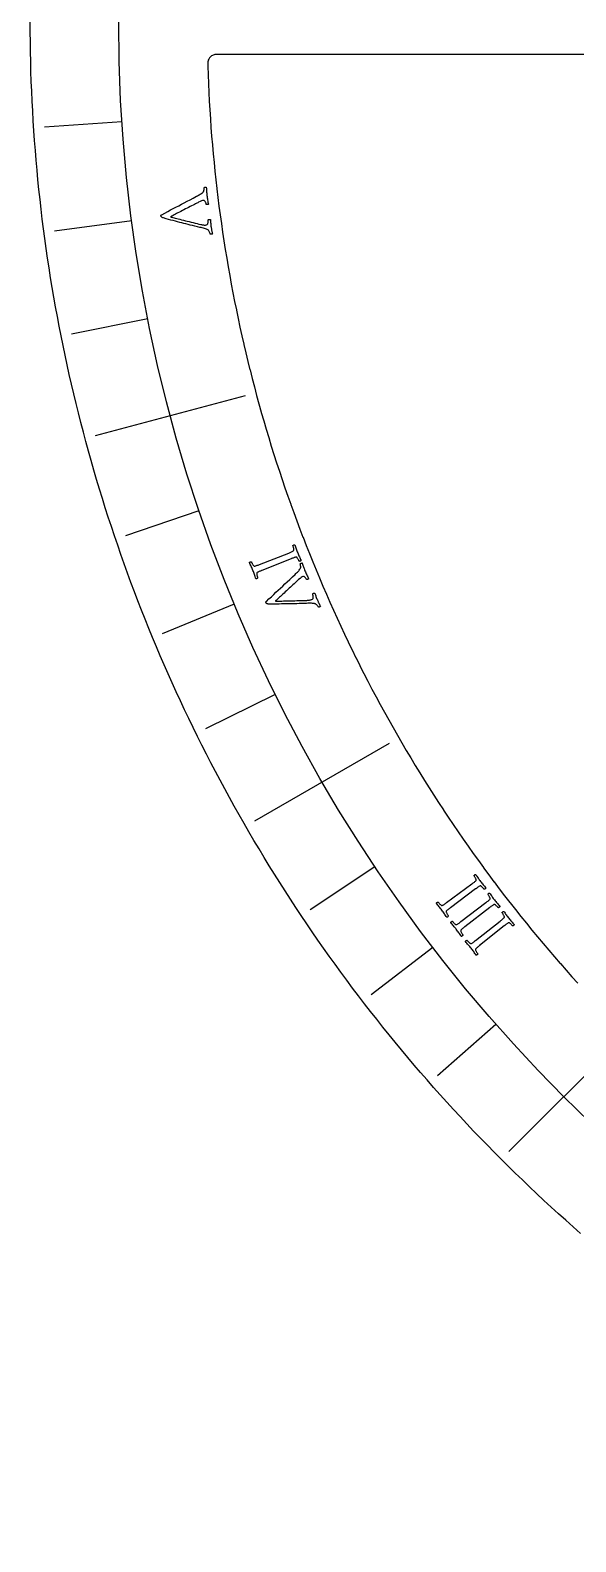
# Model space of a CAD drawing. Header units: millimetres. Extents: x -45 to 45, y -45 to 45.
# Drawn here: x -45 to -29.73, y -42.52 to -0.22 of the extents above; entities that cross this region are included whole.
import ezdxf

# ---------------------------------------------------------------- set-up
doc = ezdxf.new("R2010")
doc.units = ezdxf.units.MM
for name, color, linetype in [('CUT_INNER', 6, 'Continuous'), ('CUT_OUTER', 1, 'Continuous'), ('ENGRAVE', 7, 'Continuous'), ('ENGRAVE_FINE', 8, 'Continuous'), ('TEXT', 5, 'Continuous')]:
    doc.layers.add(name, color=color, linetype=linetype)

msp = doc.modelspace()

# ---------------------------------------------------------------- linework, layer by layer
at = {"layer": 'CUT_INNER'}
msp.add_lwpolyline([(-29.2048, -0.9), (-39.7832, -0.9), (-39.8082, -0.9012), (-39.8328, -0.905), (-39.857, -0.9111), (-39.8805, -0.9197), (-39.903, -0.9305), (-39.9243, -0.9436), (-39.9441, -0.9587), (-39.9624, -0.9757), (-39.9789, -0.9944), (-39.9935, -1.0147), (-40.0059, -1.0364), (-40.0161, -1.0591), (-40.024, -1.0828), (-40.0295, -1.1072), (-40.0326, -1.1319), (-40.0331, -1.1569), (-40.0312, -1.2278), (-40.0311, -1.2293), (-40.0229, -1.4734), (-40.0228, -1.4749), (-40.0131, -1.7189), (-40.013, -1.7204), (-40.0018, -1.9644), (-40.0017, -1.9659), (-39.989, -2.2098), (-39.9889, -2.2113), (-39.9747, -2.4551), (-39.9746, -2.4567), (-39.9589, -2.7004), (-39.9588, -2.7019), (-39.9415, -2.9455), (-39.9414, -2.947), (-39.9227, -3.1905), (-39.9226, -3.192), (-39.9024, -3.4354), (-39.9023, -3.4369), (-39.8806, -3.6802), (-39.8804, -3.6817), (-39.8572, -3.9248), (-39.8571, -3.9263), (-39.8324, -4.1693), (-39.8322, -4.1708), (-39.8061, -4.4136), (-39.8059, -4.4152), (-39.7782, -4.6578), (-39.778, -4.6593), (-39.7489, -4.9018), (-39.7487, -4.9033), (-39.7181, -5.1456), (-39.7179, -5.1471), (-39.6858, -5.3892), (-39.6855, -5.3907), (-39.6519, -5.6326), (-39.6517, -5.6341), (-39.6166, -5.8758), (-39.6164, -5.8773), (-39.5798, -6.1188), (-39.5796, -6.1203), (-39.5415, -6.3615), (-39.5413, -6.363), (-39.5018, -6.604), (-39.5015, -6.6055), (-39.4605, -6.8463), (-39.4602, -6.8478), (-39.4177, -7.0883), (-39.4175, -7.0898), (-39.3735, -7.33), (-39.3732, -7.3315), (-39.3278, -7.5714), (-39.3275, -7.573), (-39.2806, -7.8126), (-39.2803, -7.8141), (-39.2319, -8.0535), (-39.2316, -8.055), (-39.1818, -8.2941), (-39.1814, -8.2956), (-39.1301, -8.5343), (-39.1298, -8.5358), (-39.077, -8.7743), (-39.0767, -8.7758), (-39.0225, -9.0139), (-39.0221, -9.0154), (-38.9664, -9.2531), (-38.9661, -9.2546), (-38.9089, -9.492), (-38.9085, -9.4935), (-38.8499, -9.7306), (-38.8496, -9.7321), (-38.7895, -9.9688), (-38.7891, -9.9703), (-38.7276, -10.2066), (-38.7272, -10.2081), (-38.6642, -10.4441), (-38.6638, -10.4455), (-38.5994, -10.6811), (-38.599, -10.6826), (-38.5332, -10.9177), (-38.5328, -10.9192), (-38.4655, -11.154), (-38.465, -11.1554), (-38.3963, -11.3898), (-38.3959, -11.3913), (-38.3257, -11.6252), (-38.3252, -11.6266), (-38.2536, -11.8601), (-38.2532, -11.8616), (-38.1801, -12.0946), (-38.1797, -12.0961), (-38.1052, -12.3286), (-38.1047, -12.3301), (-38.0288, -12.5622), (-38.0284, -12.5637), (-37.951, -12.7953), (-37.9506, -12.7968), (-37.8718, -13.028), (-37.8713, -13.0294), (-37.7912, -13.2601), (-37.7907, -13.2615), (-37.7091, -13.4917), (-37.7086, -13.4932), (-37.6256, -13.7228), (-37.6251, -13.7243), (-37.5407, -13.9534), (-37.5402, -13.9549), (-37.4544, -14.1835), (-37.4538, -14.185), (-37.3666, -14.4131), (-37.3661, -14.4145), (-37.2775, -14.6421), (-37.2769, -14.6435), (-37.187, -14.8705), (-37.1864, -14.872), (-37.095, -15.0984), (-37.0944, -15.0999), (-37.0017, -15.3258), (-37.0011, -15.3272), (-36.9069, -15.5525), (-36.9063, -15.5539), (-36.8108, -15.7787), (-36.8102, -15.7801), (-36.7133, -16.0042), (-36.7127, -16.0057), (-36.6144, -16.2292), (-36.6138, -16.2306), (-36.5141, -16.4536), (-36.5135, -16.455), (-36.4125, -16.6773), (-36.4119, -16.6787), (-36.3095, -16.9004), (-36.3088, -16.9018), (-36.2051, -17.1229), (-36.2044, -17.1243), (-36.0994, -17.3447), (-36.0987, -17.3461), (-35.9922, -17.5659), (-35.9916, -17.5673), (-35.8838, -17.7864), (-35.8831, -17.7878), (-35.774, -18.0062), (-35.7733, -18.0076), (-35.6628, -18.2254), (-35.6621, -18.2268), (-35.5503, -18.4439), (-35.5496, -18.4453), (-35.4365, -18.6617), (-35.4358, -18.663), (-35.3213, -18.8788), (-35.3206, -18.8801), (-35.2048, -19.0951), (-35.2041, -19.0965), (-35.087, -19.3108), (-35.0862, -19.3121), (-34.9678, -19.5257), (-34.9671, -19.5271), (-34.8474, -19.7399), (-34.8466, -19.7412), (-34.7256, -19.9534), (-34.7248, -19.9547), (-34.6025, -20.166), (-34.6017, -20.1674), (-34.4781, -20.378), (-34.4773, -20.3793), (-34.3524, -20.5892), (-34.3516, -20.5905), (-34.2254, -20.7996), (-34.2246, -20.8009), (-34.0972, -21.0092), (-34.0964, -21.0105), (-33.9676, -21.218), (-33.9668, -21.2193), (-33.8368, -21.426), (-33.836, -21.4273), (-33.7047, -21.6332), (-33.7039, -21.6345), (-33.5713, -21.8396), (-33.5705, -21.8409), (-33.4367, -22.0452), (-33.4358, -22.0465), (-33.3008, -22.2499), (-33.2999, -22.2512), (-33.1636, -22.4539), (-33.1628, -22.4551), (-33.0252, -22.6569), (-33.0244, -22.6582), (-32.8856, -22.8591), (-32.8847, -22.8604), (-32.7447, -23.0605), (-32.7438, -23.0617), (-32.6026, -23.261), (-32.6017, -23.2622), (-32.4593, -23.4606), (-32.4584, -23.4618), (-32.3147, -23.6593), (-32.3138, -23.6605), (-32.1689, -23.8571), (-32.168, -23.8584), (-32.0219, -24.0541), (-32.021, -24.0553), (-31.8737, -24.2501), (-31.8728, -24.2513), (-31.7243, -24.4452), (-31.7234, -24.4464), (-31.5737, -24.6394), (-31.5728, -24.6406), (-31.422, -24.8327), (-31.421, -24.8339), (-31.269, -25.025), (-31.268, -25.0262), (-31.1149, -25.2164), (-31.1139, -25.2176), (-30.9596, -25.4069), (-30.9586, -25.408), (-30.8031, -25.5963), (-30.8021, -25.5975), (-30.6454, -25.7849), (-30.6445, -25.786), (-30.4867, -25.9724), (-30.4857, -25.9736), (-30.3267, -26.159), (-30.3257, -26.1602), (-30.1656, -26.3446), (-30.1646, -26.3457), (-30.0034, -26.5292), (-30.0024, -26.5303), (-29.8401, -26.7128), (-29.8391, -26.7139), (-29.6756, -26.8954)], dxfattribs=at)
at = {"layer": 'CUT_OUTER'}
msp.add_lwpolyline([(-29.6007, -33.8939), (-29.8081, -33.7116), (-30.0144, -33.5281), (-30.2196, -33.3433), (-30.4236, -33.1573), (-30.6265, -32.97), (-30.8282, -32.7814), (-31.0288, -32.5916), (-31.2282, -32.4006), (-31.4264, -32.2084), (-31.6234, -32.015), (-31.8193, -31.8203), (-32.0139, -31.6245), (-32.2074, -31.4275), (-32.3996, -31.2293), (-32.5906, -31.0299), (-32.7804, -30.8293), (-32.9689, -30.6276), (-33.1562, -30.4247), (-33.3423, -30.2207), (-33.5271, -30.0156), (-33.7106, -29.8093), (-33.8929, -29.6019), (-34.0739, -29.3934), (-34.2536, -29.1837), (-34.432, -28.973), (-34.6092, -28.7612), (-34.785, -28.5483), (-34.9595, -28.3343), (-35.1327, -28.1193), (-35.3046, -27.9032), (-35.4751, -27.686), (-35.6443, -27.4678), (-35.8122, -27.2486), (-35.9787, -27.0284), (-36.1439, -26.8071), (-36.3077, -26.5848), (-36.4701, -26.3615), (-36.6312, -26.1372), (-36.7909, -25.912), (-36.9492, -25.6858), (-37.1061, -25.4586), (-37.2616, -25.2304), (-37.4157, -25.0013), (-37.5684, -24.7712), (-37.7197, -24.5403), (-37.8696, -24.3084), (-38.018, -24.0755), (-38.165, -23.8418), (-38.3106, -23.6072), (-38.4547, -23.3717), (-38.5974, -23.1353), (-38.7386, -22.898), (-38.8784, -22.6599), (-39.0167, -22.4209), (-39.1535, -22.1811), (-39.2889, -21.9404), (-39.4228, -21.6989), (-39.5552, -21.4566), (-39.6861, -21.2135), (-39.8155, -20.9696), (-39.9434, -20.7249), (-40.0698, -20.4794), (-40.1947, -20.2332), (-40.3181, -19.9862), (-40.44, -19.7384), (-40.5604, -19.4899), (-40.6792, -19.2407), (-40.7965, -18.9907), (-40.9122, -18.74), (-41.0265, -18.4886), (-41.1391, -18.2366), (-41.2503, -17.9838), (-41.3598, -17.7303), (-41.4678, -17.4762), (-41.5743, -17.2215), (-41.6792, -16.966), (-41.7825, -16.71), (-41.8842, -16.4533), (-41.9844, -16.196), (-42.083, -15.9381), (-42.18, -15.6796), (-42.2754, -15.4204), (-42.3692, -15.1608), (-42.4615, -14.9005), (-42.5521, -14.6397), (-42.6411, -14.3783), (-42.7285, -14.1164), (-42.8143, -13.854), (-42.8985, -13.591), (-42.9811, -13.3275), (-43.0621, -13.0635), (-43.1414, -12.7991), (-43.2192, -12.5341), (-43.2953, -12.2687), (-43.3697, -12.0028), (-43.4425, -11.7365), (-43.5137, -11.4697), (-43.5833, -11.2025), (-43.6512, -10.9348), (-43.7175, -10.6668), (-43.7821, -10.3984), (-43.8451, -10.1295), (-43.9064, -9.8603), (-43.9661, -9.5907), (-44.0241, -9.3208), (-44.0805, -9.0505), (-44.1352, -8.7798), (-44.1882, -8.5088), (-44.2396, -8.2375), (-44.2893, -7.9659), (-44.3374, -7.694), (-44.3837, -7.4218), (-44.4284, -7.1494), (-44.4715, -6.8766), (-44.5128, -6.6036), (-44.5525, -6.3304), (-44.5905, -6.0569), (-44.6268, -5.7832), (-44.6615, -5.5092), (-44.6944, -5.2351), (-44.7257, -4.9608), (-44.7553, -4.6862), (-44.7832, -4.4115), (-44.8095, -4.1367), (-44.834, -3.8616), (-44.8569, -3.5865), (-44.878, -3.3112), (-44.8975, -3.0357), (-44.9153, -2.7602), (-44.9314, -2.4845), (-44.9458, -2.2088), (-44.9585, -1.933), (-44.9695, -1.6571), (-44.9788, -1.3811), (-44.9861, -1.1184), (-44.9861, -1.1184), (-44.9864, -1.1044), (-44.9924, -0.8283), (-44.9966, -0.5522), (-44.9992, -0.2761), (-45, 0)], dxfattribs=at)
at = {"layer": 'ENGRAVE'}
for points in [[(-43.1769, -11.5692), (-38.9751, -10.4433)], [(-38.7113, -22.35), (-34.9441, -20.175)], [(-31.6077, -31.6077), (-28.5318, -28.5318)]]:
    msp.add_lwpolyline(points, dxfattribs=at)
msp.add_circle((0, 0), 42.525, dxfattribs=at)
at = {"layer": 'ENGRAVE_FINE'}
for points in [[(-44.6043, -2.9235), (-42.434, -2.7813)], [(-44.3176, -5.8345), (-42.1612, -5.5506)], [(-43.8411, -8.7205), (-41.7079, -8.2962)], [(-42.3278, -14.3683), (-40.2682, -13.6692)], [(-41.2974, -17.1059), (-39.288, -16.2736)], [(-40.0902, -19.7703), (-38.1395, -18.8083)], [(-37.1667, -24.834), (-35.3582, -23.6256)], [(-35.4629, -27.2116), (-33.7374, -25.8876)], [(-33.6072, -29.4728), (-31.972, -28.0387)]]:
    msp.add_lwpolyline(points, dxfattribs=at)
at = {"layer": 'TEXT'}
for points in [[(-40.0547, -4.8492), (-40.0506, -4.8816), (-40.0461, -4.9134), (-40.0413, -4.9447), (-40.0361, -4.9754), (-40.0308, -5.0057), (-40.0256, -5.0357), (-40.0206, -5.0655), (-40.0157, -5.0951), (-40.0206, -5.0974), (-40.0276, -5.0994), (-40.0366, -5.101), (-40.0477, -5.1022), (-40.0584, -5.1028), (-40.0665, -5.1023), (-40.0719, -5.1008), (-40.0747, -5.0984), (-40.0757, -5.093), (-40.0777, -5.0851), (-40.0807, -5.0745), (-40.0847, -5.0613), (-40.0897, -5.0471), (-40.0956, -5.0334), (-40.1026, -5.0202), (-40.1106, -5.0075), (-40.1198, -4.9968), (-40.1305, -4.9897), (-40.1428, -4.9862), (-40.1567, -4.9862), (-40.1775, -4.9911), (-40.2067, -5.0018), (-40.2442, -5.0182), (-40.2899, -5.0403), (-40.3137, -5.0523), (-40.341, -5.0663), (-40.372, -5.0821), (-40.4066, -5.0998), (-40.4438, -5.119), (-40.483, -5.1391), (-40.524, -5.1601), (-40.5669, -5.182), (-40.6107, -5.2045), (-40.6545, -5.2272), (-40.6983, -5.25), (-40.742, -5.273), (-40.7848, -5.2956), (-40.8259, -5.3172), (-40.8653, -5.3378), (-40.9029, -5.3574), (-40.938, -5.3757), (-40.9697, -5.3922), (-40.9981, -5.4069), (-41.0231, -5.4199), (-41.0438, -5.4307), (-41.0591, -5.4388), (-41.0691, -5.4442), (-41.0737, -5.4469), (-41.0662, -5.4492), (-41.0524, -5.4531), (-41.0325, -5.4585), (-41.0065, -5.4656), (-40.9753, -5.4738), (-40.9402, -5.483), (-40.901, -5.4931), (-40.858, -5.5041), (-40.8117, -5.5158), (-40.7631, -5.528), (-40.7122, -5.5409), (-40.6589, -5.5543), (-40.6043, -5.5679), (-40.5492, -5.5816), (-40.4937, -5.5954), (-40.4378, -5.6091), (-40.3826, -5.6226), (-40.3289, -5.6356), (-40.277, -5.6482), (-40.2267, -5.6603), (-40.2077, -5.6646), (-40.1883, -5.6684), (-40.1685, -5.6716), (-40.1482, -5.6743), (-40.1285, -5.676), (-40.1106, -5.6768), (-40.0944, -5.6764), (-40.08, -5.675), (-40.0646, -5.6711), (-40.0518, -5.664), (-40.0416, -5.6538), (-40.0339, -5.6404), (-40.0282, -5.6253), (-40.0238, -5.6099), (-40.0209, -5.5941), (-40.0193, -5.5781), (-40.0185, -5.5631), (-40.0183, -5.5506), (-40.0185, -5.5407), (-40.0191, -5.5333), (-40.0163, -5.5293), (-40.0108, -5.526), (-40.0027, -5.5233), (-39.9921, -5.5213), (-39.981, -5.5203), (-39.9717, -5.5206), (-39.9643, -5.5221), (-39.9586, -5.525), (-39.956, -5.5522), (-39.9535, -5.5788), (-39.9513, -5.6045), (-39.9493, -5.6295), (-39.9472, -5.6545), (-39.9445, -5.6803), (-39.9414, -5.7067), (-39.9377, -5.7338), (-39.9344, -5.756), (-39.9314, -5.7757), (-39.9285, -5.793), (-39.9259, -5.8079), (-39.9233, -5.8215), (-39.9207, -5.8349), (-39.9178, -5.8482), (-39.9149, -5.8614), (-39.9118, -5.8752), (-39.9085, -5.8905), (-39.9049, -5.9074), (-39.9011, -5.9258), (-39.9061, -5.9282), (-39.9133, -5.9302), (-39.9226, -5.9317), (-39.9342, -5.9328), (-39.9453, -5.9333), (-39.9533, -5.933), (-39.9582, -5.9321), (-39.96, -5.9304), (-39.9619, -5.9224), (-39.9656, -5.9107), (-39.9712, -5.8952), (-39.9787, -5.8759), (-39.9883, -5.8561), (-40.0001, -5.8387), (-40.0143, -5.824), (-40.0307, -5.8117), (-40.0452, -5.8037), (-40.0652, -5.7951), (-40.0908, -5.7858), (-40.122, -5.7759), (-40.1555, -5.766), (-40.1882, -5.757), (-40.2202, -5.7487), (-40.2513, -5.7411), (-40.3236, -5.7237), (-40.3928, -5.707), (-40.4589, -5.6909), (-40.5221, -5.6755), (-40.5832, -5.6605), (-40.6432, -5.6455), (-40.7021, -5.6306), (-40.7599, -5.6157), (-40.8177, -5.6007), (-40.8767, -5.5853), (-40.9367, -5.5697), (-40.9978, -5.5537), (-41.0611, -5.537), (-41.1278, -5.5191), (-41.1978, -5.4999), (-41.2711, -5.4794), (-41.2905, -5.4733), (-41.3068, -5.4663), (-41.3201, -5.4584), (-41.3302, -5.4498), (-41.3379, -5.4406), (-41.3438, -5.431), (-41.3479, -5.421), (-41.3502, -5.4106), (-41.3498, -5.4075), (-41.3476, -5.4044), (-41.3437, -5.4013), (-41.338, -5.3983), (-41.332, -5.3954), (-41.3268, -5.3926), (-41.3226, -5.3899), (-41.3193, -5.3873), (-41.2344, -5.3416), (-41.1524, -5.2976), (-41.0731, -5.2553), (-40.9967, -5.2146), (-40.9213, -5.1747), (-40.8453, -5.1346), (-40.7686, -5.0942), (-40.6913, -5.0536), (-40.6116, -5.0118), (-40.528, -4.9676), (-40.4404, -4.9211), (-40.3488, -4.8723), (-40.3206, -4.8575), (-40.294, -4.8431), (-40.2689, -4.8289), (-40.2454, -4.8151), (-40.2232, -4.8012), (-40.2021, -4.7868), (-40.1822, -4.7719), (-40.1633, -4.7565), (-40.1561, -4.7494), (-40.1499, -4.7404), (-40.1447, -4.7294), (-40.1405, -4.7165), (-40.1372, -4.7027), (-40.1347, -4.6891), (-40.133, -4.6758), (-40.132, -4.6626), (-40.1315, -4.6505), (-40.1314, -4.64), (-40.1316, -4.6313), (-40.1322, -4.6243), (-40.1305, -4.6232), (-40.1253, -4.622), (-40.1165, -4.6206), (-40.1042, -4.619), (-40.0917, -4.6177), (-40.0824, -4.617), (-40.0764, -4.617), (-40.0736, -4.6176), (-40.0709, -4.6509), (-40.0686, -4.6814), (-40.0668, -4.7089), (-40.0654, -4.7335), (-40.0639, -4.7581), (-40.0616, -4.7856), (-40.0585, -4.816), (-40.0547, -4.8492)], [(-37.5148, -14.8504), (-37.5037, -14.8779), (-37.4924, -14.9048), (-37.4808, -14.9313), (-37.469, -14.9572), (-37.457, -14.9832), (-37.4448, -15.0098), (-37.4325, -15.0371), (-37.4201, -15.065), (-37.4234, -15.0701), (-37.4286, -15.0748), (-37.4357, -15.0789), (-37.4447, -15.0826), (-37.4541, -15.0855), (-37.4622, -15.0872), (-37.4691, -15.0877), (-37.4748, -15.087), (-37.4777, -15.0801), (-37.482, -15.071), (-37.4876, -15.0597), (-37.4946, -15.0461), (-37.5023, -15.0317), (-37.5101, -15.018), (-37.5181, -15.0048), (-37.5263, -14.9923), (-37.5344, -14.9817), (-37.5421, -14.9742), (-37.5493, -14.9699), (-37.5561, -14.9687), (-37.5677, -14.9703), (-37.5804, -14.9731), (-37.5944, -14.9771), (-37.6097, -14.9823), (-37.6258, -14.9882), (-37.6427, -14.9946), (-37.6602, -15.0014), (-37.6785, -15.0086), (-37.6814, -15.0097), (-37.6843, -15.0109), (-37.6873, -15.0121), (-37.6902, -15.0132), (-37.6931, -15.0144), (-37.6961, -15.0156), (-37.699, -15.0168), (-37.7019, -15.0179), (-38.5174, -15.3427), (-38.5203, -15.3439), (-38.5232, -15.3451), (-38.5262, -15.3462), (-38.5291, -15.3474), (-38.532, -15.3486), (-38.535, -15.3497), (-38.5379, -15.3509), (-38.5408, -15.3521), (-38.5589, -15.3594), (-38.5762, -15.3664), (-38.5925, -15.3733), (-38.6079, -15.3799), (-38.6221, -15.3865), (-38.6346, -15.3931), (-38.6456, -15.3999), (-38.655, -15.4067), (-38.6584, -15.412), (-38.6604, -15.4202), (-38.6609, -15.4313), (-38.66, -15.4452), (-38.658, -15.4607), (-38.6552, -15.4764), (-38.6516, -15.4924), (-38.6471, -15.5086), (-38.6426, -15.5237), (-38.6386, -15.5361), (-38.6353, -15.5459), (-38.6326, -15.5531), (-38.6362, -15.5576), (-38.6415, -15.5621), (-38.6485, -15.5666), (-38.6572, -15.571), (-38.6662, -15.5746), (-38.6743, -15.5765), (-38.6813, -15.5766), (-38.6873, -15.5751), (-38.6972, -15.5451), (-38.7069, -15.5157), (-38.7165, -15.487), (-38.7259, -15.459), (-38.7355, -15.4311), (-38.7456, -15.4031), (-38.7562, -15.3748), (-38.7673, -15.3463), (-38.7785, -15.3185), (-38.7901, -15.2907), (-38.8022, -15.2628), (-38.8147, -15.2347), (-38.8275, -15.2065), (-38.8405, -15.1781), (-38.8538, -15.1495), (-38.8672, -15.1207), (-38.8638, -15.1154), (-38.8586, -15.1108), (-38.8515, -15.1066), (-38.8424, -15.103), (-38.833, -15.1003), (-38.8249, -15.0988), (-38.8179, -15.0984), (-38.8123, -15.0993), (-38.8093, -15.1064), (-38.805, -15.1158), (-38.7993, -15.1276), (-38.7924, -15.1416), (-38.7845, -15.1566), (-38.7761, -15.1709), (-38.7673, -15.1846), (-38.758, -15.1977), (-38.749, -15.2087), (-38.7411, -15.2164), (-38.7342, -15.2206), (-38.7284, -15.2214), (-38.7144, -15.2199), (-38.699, -15.2169), (-38.6823, -15.2124), (-38.6641, -15.2064), (-38.645, -15.1993), (-38.6252, -15.1919), (-38.6046, -15.184), (-38.5834, -15.1758), (-37.7666, -14.8545), (-37.7454, -14.8461), (-37.7249, -14.8378), (-37.705, -14.8296), (-37.6857, -14.8216), (-37.6679, -14.8135), (-37.6522, -14.8053), (-37.6387, -14.7971), (-37.6274, -14.7887), (-37.6229, -14.7839), (-37.6204, -14.7762), (-37.6199, -14.7656), (-37.6214, -14.752), (-37.6242, -14.7369), (-37.6275, -14.7215), (-37.6312, -14.7059), (-37.6355, -14.6901), (-37.6397, -14.6754), (-37.6434, -14.6633), (-37.6465, -14.6538), (-37.649, -14.6467), (-37.6454, -14.6424), (-37.64, -14.638), (-37.6329, -14.6337), (-37.6242, -14.6293), (-37.6151, -14.6259), (-37.607, -14.6241), (-37.6, -14.6239), (-37.5941, -14.6254), (-37.584, -14.6544), (-37.5741, -14.6832), (-37.5644, -14.7118), (-37.5548, -14.7403), (-37.5453, -14.7684), (-37.5354, -14.7961), (-37.5253, -14.8235), (-37.5148, -14.8504)], [(-37.3124, -15.3518), (-37.2998, -15.3819), (-37.287, -15.4114), (-37.274, -15.4402), (-37.2608, -15.4684), (-37.2476, -15.4962), (-37.2347, -15.5238), (-37.2219, -15.5512), (-37.2093, -15.5783), (-37.2134, -15.582), (-37.2196, -15.5857), (-37.2279, -15.5897), (-37.2382, -15.5938), (-37.2484, -15.5972), (-37.2563, -15.5989), (-37.2619, -15.5989), (-37.2653, -15.5973), (-37.2677, -15.5924), (-37.2717, -15.5852), (-37.2774, -15.5758), (-37.2848, -15.5642), (-37.2934, -15.5518), (-37.3028, -15.5402), (-37.313, -15.5293), (-37.3241, -15.5192), (-37.3358, -15.5114), (-37.348, -15.5074), (-37.3608, -15.5073), (-37.3742, -15.511), (-37.393, -15.5213), (-37.4183, -15.5394), (-37.45, -15.5651), (-37.4882, -15.5987), (-37.5079, -15.6166), (-37.5305, -15.6373), (-37.5561, -15.6608), (-37.5847, -15.6872), (-37.6156, -15.7156), (-37.6479, -15.7454), (-37.6819, -15.7766), (-37.7174, -15.8091), (-37.7536, -15.8425), (-37.7897, -15.876), (-37.8258, -15.9096), (-37.8618, -15.9435), (-37.8971, -15.9766), (-37.931, -16.0084), (-37.9634, -16.0388), (-37.9945, -16.0677), (-38.0234, -16.0947), (-38.0496, -16.119), (-38.073, -16.1408), (-38.0936, -16.16), (-38.1107, -16.1759), (-38.1233, -16.1878), (-38.1315, -16.1957), (-38.1352, -16.1995), (-38.1273, -16.1997), (-38.1131, -16.1998), (-38.0924, -16.1998), (-38.0654, -16.1996), (-38.0332, -16.1992), (-37.9969, -16.1987), (-37.9565, -16.198), (-37.912, -16.1971), (-37.8643, -16.196), (-37.8142, -16.1949), (-37.7617, -16.1937), (-37.7068, -16.1924), (-37.6505, -16.191), (-37.5938, -16.1895), (-37.5366, -16.188), (-37.4791, -16.1863), (-37.4222, -16.1846), (-37.3671, -16.1829), (-37.3136, -16.1811), (-37.2619, -16.1793), (-37.2425, -16.1785), (-37.2228, -16.177), (-37.2028, -16.1748), (-37.1825, -16.1719), (-37.1631, -16.1684), (-37.1457, -16.1643), (-37.1302, -16.1597), (-37.1167, -16.1545), (-37.1029, -16.1466), (-37.0924, -16.1364), (-37.0853, -16.1238), (-37.0814, -16.1088), (-37.08, -16.0927), (-37.0799, -16.0767), (-37.0812, -16.0607), (-37.0839, -16.0448), (-37.0873, -16.0302), (-37.0903, -16.0181), (-37.0931, -16.0086), (-37.0957, -16.0017), (-37.0941, -15.997), (-37.0897, -15.9924), (-37.0826, -15.9876), (-37.0729, -15.9829), (-37.0625, -15.9789), (-37.0535, -15.9767), (-37.0459, -15.9763), (-37.0397, -15.9775), (-37.0298, -16.0031), (-37.0204, -16.028), (-37.0114, -16.0522), (-37.0028, -16.0758), (-36.9941, -16.0993), (-36.9847, -16.1234), (-36.9746, -16.148), (-36.9638, -16.1732), (-36.9548, -16.1937), (-36.9466, -16.2119), (-36.9392, -16.2278), (-36.9327, -16.2415), (-36.9266, -16.2539), (-36.9204, -16.2661), (-36.9142, -16.2782), (-36.9079, -16.2901), (-36.9012, -16.3026), (-36.8939, -16.3165), (-36.886, -16.3318), (-36.8774, -16.3485), (-36.8815, -16.3522), (-36.8879, -16.356), (-36.8965, -16.3599), (-36.9074, -16.364), (-36.9179, -16.3675), (-36.9257, -16.3694), (-36.9307, -16.3698), (-36.933, -16.3686), (-36.9369, -16.3614), (-36.9436, -16.3511), (-36.9531, -16.3377), (-36.9655, -16.3211), (-36.98, -16.3045), (-36.996, -16.291), (-37.0136, -16.2805), (-37.0327, -16.273), (-37.0488, -16.2692), (-37.0704, -16.2662), (-37.0975, -16.2641), (-37.1302, -16.2629), (-37.1651, -16.2623), (-37.1991, -16.2623), (-37.2321, -16.2628), (-37.2642, -16.2639), (-37.3384, -16.2664), (-37.4096, -16.2687), (-37.4776, -16.2708), (-37.5426, -16.2728), (-37.6055, -16.2746), (-37.6673, -16.2761), (-37.7281, -16.2774), (-37.7878, -16.2785), (-37.8475, -16.2795), (-37.9084, -16.2804), (-37.9704, -16.2813), (-38.0336, -16.2823), (-38.099, -16.283), (-38.1681, -16.2835), (-38.2407, -16.2837), (-38.3168, -16.2835), (-38.3371, -16.2827), (-38.3547, -16.2803), (-38.3696, -16.2763), (-38.3817, -16.2707), (-38.3916, -16.2638), (-38.3998, -16.2562), (-38.4064, -16.2476), (-38.4114, -16.2383), (-38.4118, -16.2351), (-38.4105, -16.2316), (-38.4076, -16.2276), (-38.4029, -16.2232), (-38.3979, -16.2187), (-38.3937, -16.2146), (-38.3903, -16.2109), (-38.3878, -16.2076), (-38.3182, -16.1409), (-38.2508, -16.0766), (-38.1857, -16.0147), (-38.1229, -15.9551), (-38.0609, -15.8966), (-37.9983, -15.8376), (-37.9352, -15.7783), (-37.8715, -15.7185), (-37.8059, -15.6569), (-37.737, -15.5921), (-37.665, -15.5239), (-37.5897, -15.4525), (-37.5665, -15.4307), (-37.5447, -15.4097), (-37.5243, -15.3893), (-37.5053, -15.3698), (-37.4876, -15.3505), (-37.4711, -15.331), (-37.4559, -15.3113), (-37.4418, -15.2914), (-37.4367, -15.2827), (-37.4332, -15.2723), (-37.4311, -15.2603), (-37.4305, -15.2468), (-37.431, -15.2326), (-37.4322, -15.2188), (-37.4341, -15.2055), (-37.4366, -15.1926), (-37.4394, -15.1807), (-37.4421, -15.1706), (-37.4446, -15.1623), (-37.447, -15.1557), (-37.4457, -15.1542), (-37.441, -15.1516), (-37.4329, -15.1479), (-37.4215, -15.1431), (-37.4098, -15.1385), (-37.401, -15.1354), (-37.3952, -15.1338), (-37.3924, -15.1336), (-37.3809, -15.165), (-37.3705, -15.1938), (-37.3614, -15.2198), (-37.3535, -15.2432), (-37.3455, -15.2665), (-37.336, -15.2923), (-37.325, -15.3208), (-37.3124, -15.3518)], [(-32.3985, -24.0465), (-32.3806, -24.0702), (-32.3627, -24.0933), (-32.3447, -24.1158), (-32.3266, -24.1378), (-32.3082, -24.1598), (-32.2896, -24.1824), (-32.2707, -24.2055), (-32.2515, -24.2293), (-32.2534, -24.2351), (-32.2572, -24.241), (-32.263, -24.2468), (-32.2707, -24.2527), (-32.279, -24.2579), (-32.2864, -24.2616), (-32.293, -24.2639), (-32.2986, -24.2647), (-32.3033, -24.2588), (-32.3098, -24.2512), (-32.3181, -24.2417), (-32.3283, -24.2303), (-32.3395, -24.2184), (-32.3506, -24.2072), (-32.3618, -24.1965), (-32.3729, -24.1866), (-32.3835, -24.1784), (-32.3928, -24.1731), (-32.4009, -24.1708), (-32.4078, -24.1715), (-32.4185, -24.176), (-32.4301, -24.182), (-32.4426, -24.1895), (-32.456, -24.1984), (-32.4701, -24.2084), (-32.4847, -24.2189), (-32.4999, -24.23), (-32.5157, -24.2416), (-32.5182, -24.2435), (-32.5207, -24.2454), (-32.5233, -24.2473), (-32.5258, -24.2492), (-32.5283, -24.2511), (-32.5309, -24.2529), (-32.5334, -24.2548), (-32.5359, -24.2567), (-33.2396, -24.7813), (-33.2421, -24.7832), (-33.2447, -24.7851), (-33.2472, -24.787), (-33.2497, -24.7889), (-33.2523, -24.7908), (-33.2548, -24.7927), (-33.2573, -24.7945), (-33.2598, -24.7964), (-33.2755, -24.8082), (-33.2903, -24.8195), (-33.3043, -24.8303), (-33.3174, -24.8407), (-33.3294, -24.8507), (-33.3398, -24.8604), (-33.3487, -24.8697), (-33.356, -24.8787), (-33.3579, -24.8848), (-33.3577, -24.8932), (-33.3554, -24.904), (-33.3509, -24.9172), (-33.345, -24.9317), (-33.3382, -24.9461), (-33.3305, -24.9606), (-33.322, -24.9751), (-33.3138, -24.9885), (-33.3067, -24.9995), (-33.301, -25.0081), (-33.2965, -25.0144), (-33.2988, -25.0197), (-33.3028, -25.0254), (-33.3084, -25.0315), (-33.3156, -25.038), (-33.3235, -25.0438), (-33.3307, -25.0477), (-33.3375, -25.0497), (-33.3437, -25.0498), (-33.361, -25.0233), (-33.378, -24.9975), (-33.3946, -24.9722), (-33.411, -24.9476), (-33.4275, -24.9232), (-33.4445, -24.8987), (-33.4621, -24.8741), (-33.4802, -24.8494), (-33.4981, -24.8255), (-33.5165, -24.8016), (-33.5354, -24.7778), (-33.5547, -24.7539), (-33.5744, -24.73), (-33.5944, -24.7059), (-33.6145, -24.6817), (-33.635, -24.6573), (-33.6331, -24.6514), (-33.6292, -24.6455), (-33.6234, -24.6397), (-33.6156, -24.6339), (-33.6072, -24.6288), (-33.5997, -24.6252), (-33.5931, -24.6231), (-33.5874, -24.6224), (-33.5827, -24.6285), (-33.5761, -24.6365), (-33.5676, -24.6464), (-33.5573, -24.6582), (-33.5458, -24.6706), (-33.534, -24.6823), (-33.5219, -24.6932), (-33.5096, -24.7035), (-33.498, -24.7118), (-33.4884, -24.7171), (-33.4806, -24.7194), (-33.4748, -24.7187), (-33.4617, -24.7137), (-33.4476, -24.7068), (-33.4326, -24.6981), (-33.4167, -24.6876), (-33.4, -24.6758), (-33.3828, -24.6635), (-33.365, -24.6506), (-33.3466, -24.6371), (-32.6407, -24.1156), (-32.6224, -24.102), (-32.6046, -24.0886), (-32.5875, -24.0756), (-32.571, -24.0628), (-32.5559, -24.0505), (-32.5429, -24.0385), (-32.532, -24.027), (-32.5232, -24.016), (-32.5201, -24.0102), (-32.5197, -24.0022), (-32.522, -23.9918), (-32.5269, -23.979), (-32.5335, -23.9651), (-32.5406, -23.9511), (-32.5483, -23.937), (-32.5565, -23.9229), (-32.5644, -23.9098), (-32.5711, -23.8991), (-32.5765, -23.8906), (-32.5808, -23.8845), (-32.5784, -23.8793), (-32.5743, -23.8737), (-32.5686, -23.8677), (-32.5613, -23.8612), (-32.5534, -23.8555), (-32.5461, -23.8517), (-32.5394, -23.8497), (-32.5332, -23.8496), (-32.516, -23.8751), (-32.499, -23.9003), (-32.4822, -23.9255), (-32.4656, -23.9505), (-32.4491, -23.9752), (-32.4324, -23.9994), (-32.4155, -24.0232), (-32.3985, -24.0465)], [(-32.0071, -24.5651), (-31.9889, -24.5884), (-31.9706, -24.6113), (-31.9522, -24.6335), (-31.9337, -24.6552), (-31.915, -24.6769), (-31.8961, -24.6992), (-31.8768, -24.722), (-31.8572, -24.7454), (-31.859, -24.7513), (-31.8627, -24.7572), (-31.8684, -24.7632), (-31.876, -24.7692), (-31.8842, -24.7745), (-31.8916, -24.7783), (-31.8981, -24.7807), (-31.9037, -24.7816), (-31.9085, -24.7758), (-31.9151, -24.7682), (-31.9236, -24.7589), (-31.934, -24.7477), (-31.9453, -24.736), (-31.9566, -24.7249), (-31.968, -24.7145), (-31.9793, -24.7047), (-31.99, -24.6967), (-31.9994, -24.6916), (-32.0075, -24.6894), (-32.0144, -24.6902), (-32.0251, -24.6949), (-32.0366, -24.7011), (-32.0489, -24.7087), (-32.0622, -24.7179), (-32.0761, -24.728), (-32.0906, -24.7388), (-32.1056, -24.7501), (-32.1211, -24.762), (-32.1236, -24.764), (-32.1261, -24.7659), (-32.1286, -24.7678), (-32.1311, -24.7697), (-32.1336, -24.7717), (-32.1361, -24.7736), (-32.1386, -24.7755), (-32.1411, -24.7775), (-32.8363, -25.3133), (-32.8388, -25.3153), (-32.8413, -25.3172), (-32.8438, -25.3191), (-32.8463, -25.321), (-32.8488, -25.323), (-32.8513, -25.3249), (-32.8538, -25.3268), (-32.8563, -25.3288), (-32.8717, -25.3407), (-32.8863, -25.3523), (-32.9001, -25.3633), (-32.9131, -25.3739), (-32.925, -25.3841), (-32.9352, -25.394), (-32.944, -25.4034), (-32.9511, -25.4126), (-32.9529, -25.4186), (-32.9526, -25.4271), (-32.9501, -25.4379), (-32.9454, -25.451), (-32.9392, -25.4653), (-32.9322, -25.4797), (-32.9243, -25.4941), (-32.9156, -25.5084), (-32.9071, -25.5217), (-32.8999, -25.5325), (-32.894, -25.5411), (-32.8895, -25.5473), (-32.8917, -25.5526), (-32.8955, -25.5583), (-32.901, -25.5645), (-32.9082, -25.5712), (-32.9159, -25.5771), (-32.9231, -25.5811), (-32.9298, -25.5832), (-32.936, -25.5834), (-32.9537, -25.5572), (-32.9711, -25.5317), (-32.9882, -25.5067), (-33.005, -25.4823), (-33.0219, -25.4582), (-33.0393, -25.4339), (-33.0572, -25.4096), (-33.0757, -25.3852), (-33.0941, -25.3617), (-33.1129, -25.3381), (-33.1321, -25.3145), (-33.1518, -25.291), (-33.1719, -25.2674), (-33.1922, -25.2436), (-33.2128, -25.2197), (-33.2336, -25.1957), (-33.2318, -25.1897), (-33.228, -25.1838), (-33.2223, -25.1779), (-33.2146, -25.1719), (-33.2063, -25.1667), (-33.1989, -25.163), (-33.1923, -25.1608), (-33.1866, -25.1601), (-33.1818, -25.1661), (-33.1751, -25.1739), (-33.1664, -25.1837), (-33.1559, -25.1953), (-33.1442, -25.2075), (-33.1322, -25.219), (-33.12, -25.2298), (-33.1075, -25.2398), (-33.0958, -25.248), (-33.086, -25.2531), (-33.0783, -25.2553), (-33.0725, -25.2545), (-33.0594, -25.2492), (-33.0454, -25.2421), (-33.0306, -25.2332), (-33.0148, -25.2224), (-32.9983, -25.2104), (-32.9813, -25.1978), (-32.9637, -25.1846), (-32.9456, -25.1709), (-32.2482, -24.638), (-32.2301, -24.6241), (-32.2126, -24.6105), (-32.1957, -24.5972), (-32.1794, -24.5842), (-32.1644, -24.5715), (-32.1516, -24.5594), (-32.1409, -24.5477), (-32.1323, -24.5365), (-32.1293, -24.5307), (-32.129, -24.5227), (-32.1314, -24.5123), (-32.1366, -24.4997), (-32.1434, -24.4858), (-32.1508, -24.472), (-32.1587, -24.458), (-32.1671, -24.444), (-32.1752, -24.431), (-32.182, -24.4204), (-32.1876, -24.412), (-32.192, -24.406), (-32.1897, -24.4008), (-32.1857, -24.3951), (-32.1801, -24.389), (-32.1728, -24.3824), (-32.165, -24.3766), (-32.1578, -24.3727), (-32.1511, -24.3706), (-32.145, -24.3704), (-32.1273, -24.3955), (-32.1099, -24.4205), (-32.0927, -24.4454), (-32.0758, -24.4701), (-32.0589, -24.4945), (-32.0418, -24.5185), (-32.0245, -24.542), (-32.0071, -24.5651)], [(-31.6074, -25.0773), (-31.5888, -25.1003), (-31.5702, -25.1228), (-31.5514, -25.1448), (-31.5326, -25.1662), (-31.5136, -25.1876), (-31.4942, -25.2095), (-31.4746, -25.2321), (-31.4546, -25.2552), (-31.4563, -25.261), (-31.46, -25.267), (-31.4655, -25.2731), (-31.4731, -25.2792), (-31.4812, -25.2847), (-31.4885, -25.2886), (-31.495, -25.2911), (-31.5006, -25.2921), (-31.5054, -25.2864), (-31.5121, -25.2789), (-31.5208, -25.2697), (-31.5314, -25.2587), (-31.5429, -25.2472), (-31.5544, -25.2363), (-31.5659, -25.226), (-31.5774, -25.2164), (-31.5882, -25.2085), (-31.5977, -25.2036), (-31.6058, -25.2016), (-31.6127, -25.2024), (-31.6233, -25.2073), (-31.6347, -25.2137), (-31.6469, -25.2216), (-31.66, -25.2309), (-31.6738, -25.2413), (-31.6881, -25.2523), (-31.7029, -25.2638), (-31.7183, -25.276), (-31.7207, -25.278), (-31.7232, -25.2799), (-31.7257, -25.2819), (-31.7281, -25.2839), (-31.7306, -25.2859), (-31.7331, -25.2878), (-31.7355, -25.2898), (-31.738, -25.2918), (-32.4244, -25.8388), (-32.4269, -25.8407), (-32.4294, -25.8427), (-32.4318, -25.8447), (-32.4343, -25.8466), (-32.4368, -25.8486), (-32.4393, -25.8506), (-32.4417, -25.8525), (-32.4442, -25.8545), (-32.4594, -25.8667), (-32.4739, -25.8785), (-32.4875, -25.8898), (-32.5003, -25.9006), (-32.512, -25.911), (-32.5221, -25.921), (-32.5307, -25.9306), (-32.5377, -25.9398), (-32.5394, -25.9459), (-32.5389, -25.9544), (-32.5362, -25.9651), (-32.5313, -25.9782), (-32.5249, -25.9924), (-32.5177, -26.0066), (-32.5096, -26.0209), (-32.5006, -26.0351), (-32.4919, -26.0482), (-32.4845, -26.0589), (-32.4785, -26.0674), (-32.4739, -26.0735), (-32.476, -26.0789), (-32.4797, -26.0847), (-32.4851, -26.091), (-32.4922, -26.0978), (-32.4998, -26.1038), (-32.507, -26.1079), (-32.5136, -26.1101), (-32.5198, -26.1104), (-32.538, -26.0845), (-32.5558, -26.0592), (-32.5733, -26.0345), (-32.5904, -26.0104), (-32.6077, -25.9866), (-32.6255, -25.9626), (-32.6438, -25.9386), (-32.6627, -25.9145), (-32.6814, -25.8912), (-32.7006, -25.868), (-32.7202, -25.8447), (-32.7403, -25.8215), (-32.7607, -25.7982), (-32.7814, -25.7748), (-32.8024, -25.7512), (-32.8236, -25.7275), (-32.8219, -25.7215), (-32.8182, -25.7155), (-32.8126, -25.7095), (-32.805, -25.7035), (-32.7968, -25.6981), (-32.7894, -25.6943), (-32.7829, -25.692), (-32.7772, -25.6911), (-32.7723, -25.6971), (-32.7654, -25.7048), (-32.7566, -25.7145), (-32.7459, -25.7259), (-32.734, -25.7379), (-32.7219, -25.7492), (-32.7095, -25.7598), (-32.6968, -25.7696), (-32.685, -25.7776), (-32.6751, -25.7826), (-32.6673, -25.7846), (-32.6615, -25.7837), (-32.6486, -25.7783), (-32.6347, -25.771), (-32.62, -25.7618), (-32.6044, -25.7507), (-32.5881, -25.7385), (-32.5713, -25.7256), (-32.554, -25.7121), (-32.536, -25.6981), (-31.8473, -25.1541), (-31.8294, -25.1399), (-31.8121, -25.126), (-31.7954, -25.1124), (-31.7794, -25.0991), (-31.7646, -25.0862), (-31.752, -25.0739), (-31.7415, -25.062), (-31.7331, -25.0507), (-31.7301, -25.0449), (-31.73, -25.0368), (-31.7326, -25.0265), (-31.738, -25.0139), (-31.745, -25.0002), (-31.7526, -24.9865), (-31.7607, -24.9726), (-31.7694, -24.9587), (-31.7776, -24.9459), (-31.7847, -24.9354), (-31.7904, -24.9271), (-31.7948, -24.9211), (-31.7926, -24.9159), (-31.7887, -24.9102), (-31.7832, -24.904), (-31.7761, -24.8973), (-31.7684, -24.8914), (-31.7612, -24.8873), (-31.7546, -24.8851), (-31.7484, -24.8848), (-31.7304, -24.9096), (-31.7125, -24.9344), (-31.695, -24.9589), (-31.6776, -24.9834), (-31.6603, -25.0075), (-31.6428, -25.0312), (-31.6252, -25.0545), (-31.6074, -25.0773)]]:
    msp.add_lwpolyline(points, close=True, dxfattribs=at)

doc.saveas('drawing.dxf')
